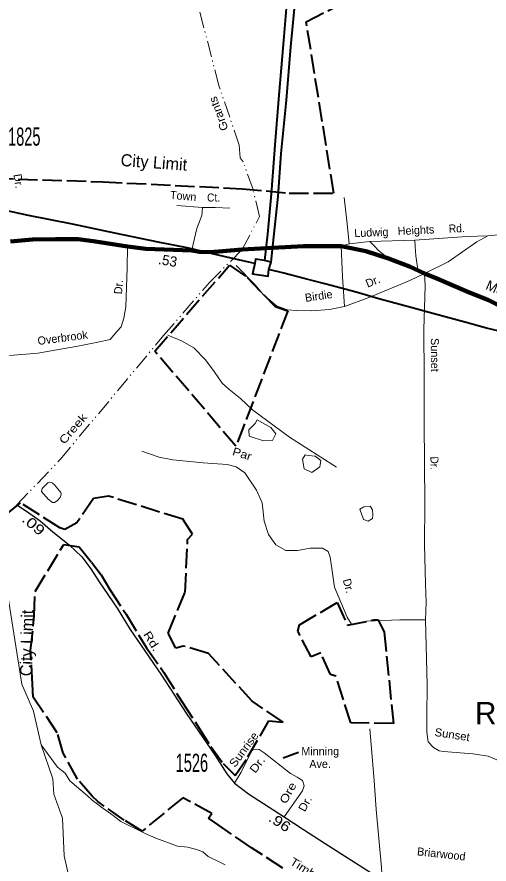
# Model space of a CAD drawing. Extents: x 449235 to 502391, y 194788 to 235774.
# Drawn here: x 472378 to 473548, y 211823 to 213920 of the extents above; entities that cross this region are included whole.
import ezdxf
from ezdxf.enums import TextEntityAlignment as Align

# ---------------------------------------------------------------- set-up
doc = ezdxf.new("R2010")
doc.units = 0
doc.header["$LTSCALE"] = 8
doc.linetypes.add('DASH_DOUBLE_DOT', pattern=[9.2, 5, -1.2, 0.3, -1.2, 0.3, -1.2])
doc.linetypes.add('LONG_DASHED', pattern=[7.5, 6, -1.5])
for name, color, linetype, lineweight in [('10', 7, 'Continuous', 40), ('11', 7, 'Continuous', 13), ('17', 7, 'Continuous', 40), ('29', 7, 'Continuous', 120), ('32', 7, 'Continuous', 25), ('35', 7, 'Continuous', 13), ('49', 7, 'LONG_DASHED', 40), ('56', 7, 'Continuous', 40), ('59', 7, 'DASH_DOUBLE_DOT', 13), ('62', 7, 'Continuous', 13), ('8', 7, 'Continuous', 25)]:
    doc.layers.add(name, color=color, linetype=linetype, lineweight=lineweight)
for name, color, linetype in [('19', 7, 'Continuous'), ('21', 7, 'Continuous'), ('7', 7, 'Continuous'), ('9', 7, 'Continuous')]:
    doc.layers.add(name, color=color, linetype=linetype)

msp = doc.modelspace()

# ---------------------------------------------------------------- linework, layer by layer
at = {"layer": '10'}
msp.add_line((473076.384, 212099.033), (473038.267, 212085.048), dxfattribs=at)
at = {"layer": '29'}
for points in [[(472362.875, 213363.929), (472417.022, 213368.619), (472474.294, 213369.14), (472530.217, 213369.169), (472572.911, 213363.437), (472652.57, 213351.452), (472698.197, 213345.188), (472812.172, 213341.114), (472831.136, 213337.952), (472853.711, 213337.499), (472878.996, 213338.855), (472936.789, 213344.277)], [(472936.789, 213344.277), (473088.497, 213351.959), (473160.682, 213351.991), (473181.508, 213352.513), (473243.201, 213339.568), (473299.432, 213321.851), (473350.898, 213301.887), (473388.364, 213284.9), (473418.993, 213272.357), (473455.141, 213256.726), (473497.682, 213238.247), (473545.442, 213219.569), (473609.181, 213188.296), (473669.171, 213162.028), (473766.421, 213122.025)]]:
    msp.add_lwpolyline(points, dxfattribs=at)
at = {"layer": '32'}
msp.add_lwpolyline([(472378.094, 212711.82), (472402.535, 212696.4), (472435.602, 212672.607), (472467.396, 212645.382), (472508.025, 212613.138), (472539.529, 212583.315), (472561.606, 212553.044), (472581.879, 212521.041), (472626.605, 212455.671), (472659.336, 212403.289), (472695.741, 212350.192), (472736.909, 212289.772), (472797.756, 212195.845), (472869.975, 212091.351), (472898.391, 212045.811), (472917.802, 212023.105), (472952.396, 211996.728), (473040.802, 211939.578), (473088.575, 211908.256), (473142.387, 211873.636), (473283.738, 211783.435)], dxfattribs=at)
at = {"layer": '35'}
msp.add_line((473181.508, 213352.513), (473201.875, 213358.311), dxfattribs=at)
for points in [[(473201.875, 213358.311), (473196.01, 213415.151), (473188.999, 213472.625)], [(472905.644, 213445.838), (472870.306, 213447.65), (472838.039, 213447.508), (472774.715, 213452.752)], [(472838.039, 213447.508), (472836.69, 213428.044), (472824.195, 213396.256), (472814.823, 213357.174), (472812.172, 213341.114)], [(473872.95, 213405.112), (473843.701, 213402.62), (473824.621, 213402.548), (473804.621, 213402.129), (473789.593, 213398.103), (473718.767, 213391.299), (473670.013, 213390.21), (473623.588, 213386.634), (473589.406, 213382.262), (473545.409, 213378.088)], [(473545.409, 213378.088), (473492.972, 213375.854), (473364.173, 213367.415), (473252.573, 213363.539), (473201.875, 213358.311)], [(473545.409, 213378.088), (473517.772, 213362.606), (473446.826, 213313.513), (473388.364, 213284.9)], [(473299.432, 213321.851), (473273.399, 213342.174), (473264.548, 213352.075), (473252.573, 213363.539)], [(473371.802, 213294.232), (473366.595, 213328.625), (473365.554, 213351.033), (473364.173, 213367.415)], [(472652.57, 213351.452), (472651.805, 213298.167), (472648.412, 213201.736), (472643.662, 213173.893), (472636.393, 213152.29), (472627.039, 213142.11), (472609.054, 213120.924), (472579.196, 213114.812), (472529.659, 213104.626), (472429.907, 213087.649), (472360.012, 213081.537)], [(473181.508, 213352.513), (473185.396, 213276.245), (473190.122, 213203.142)], [(473190.122, 213203.142), (473152.67, 213195.192), (473108.976, 213192.352), (473071.524, 213192.92), (473048.488, 213194.576), (473021.25, 213204.23), (472989.472, 213231.488), (472968.014, 213257.58), (472921.808, 213304.073)], [(473388.364, 213284.9), (473352.067, 213267.135), (473248.571, 213224.154), (473190.122, 213203.142)], [(473388.364, 213284.9), (473389.958, 213254.208), (473386.706, 213145.789), (473387.414, 213029.892), (473387.171, 212915.006), (473388.981, 212714.858), (473388.642, 212612.971), (473390.718, 212515.994), (473392.415, 212470.217), (473391.142, 212426.811)], [(473391.142, 212426.811), (473327.413, 212426.811), (473245.18, 212423.725), (473207.148, 212416.524), (473196.869, 212434.011), (473165.004, 212508.075), (473158.837, 212554.365), (473154.725, 212582.139), (473149.585, 212596.54), (473135.195, 212604.77), (473105.386, 212604.77), (473073.521, 212598.598), (473044.74, 212598.598), (473020.07, 212612.999), (473001.568, 212638.716), (472991.289, 212671.633), (472986.149, 212716.894), (472971.758, 212747.754), (472942.977, 212790.958), (472922.014, 212805.777), (472899.4, 212811.949), (472839.782, 212816.063), (472764.745, 212823.264), (472730.824, 212829.436), (472687.653, 212844.866)], [(473391.142, 212426.811), (473394.62, 212266.628), (473394.018, 212188.571), (473394.366, 212149.182), (473397.177, 212125.546), (473410.674, 212110.915), (473424.874, 212103.064), (473435.752, 212101.076), (473507.959, 212095.157), (473546.199, 212089.53), (473572.067, 212078.837), (473593.998, 212063.643), (473614.242, 212038.881), (473652.482, 211998.362), (473678.912, 211966.285), (473705.258, 211941.264), (473771.638, 211857.891)], [(473252.806, 212157.699), (473263.445, 212029.458), (473268.551, 211957.356), (473281.48, 211813.763), (473283.738, 211783.435)], [(472917.802, 212023.105), (472933.726, 212050.031), (472960.632, 212103.884), (472969.967, 212107.181), (472978.753, 212106.082), (472990.833, 212097.839), (473056.177, 212046.734), (473073.199, 212037.942), (473085.829, 212029.149), (473090.222, 212015.961), (473086.378, 212003.872), (473040.802, 211939.578)]]:
    msp.add_lwpolyline(points, dxfattribs=at)
at = {"layer": '49'}
for points in [[(472091.477, 213093.335), (472093.317, 213347.434), (472229.465, 213352.958), (472227.626, 213084.128), (472301.219, 213078.605), (472295.7, 213373.213), (472205.547, 213376.895), (472201.868, 213524.199), (472590.912, 213511.435), (472936.39, 213494.427), (473053.216, 213483.658), (473163.421, 213483.215), (473095.295, 213907.845), (473335.959, 214030.468), (473781.744, 214322.75), (473725.125, 214382.515), (473687.018, 214425.335), (473612.068, 214533.731)], [(473037.118, 211812.098), (472959.893, 211862.877), (472877.303, 211919.802), (472853.039, 211936.066), (472861.343, 211947.992), (472789.582, 211986.921), (472688.39, 211904.063), (472643.997, 211931.64), (472578.893, 211977.286), (472565.121, 211990.604), (472528.324, 212032.954), (472493.367, 212097.399), (472478.371, 212147.765), (472418.415, 212235.996), (472416.661, 212267.67), (472412.414, 212351.498), (472421.46, 212437.039), (472423.406, 212497.219), (472494.438, 212613.61), (472532.624, 212608.262), (472562.973, 212570.304), (472587, 212538.672), (472608.498, 212501.979), (472648.964, 212441.246), (472699.547, 212357.737), (472742.542, 212297.004), (472786.802, 212224.883), (472828.533, 212161.619), (472858.882, 212113.539), (472889.232, 212071.784), (472919.516, 212041.648), (472950.577, 212087.78), (473002.906, 212177.156), (473037.844, 212174.125), (472961.25, 212225.61), (472852.812, 212343.828), (472790.656, 212362.266), (472772.219, 212357.094), (472753.219, 212394.531), (472795.062, 212494.906), (472801.375, 212626.391), (472813.188, 212638.875), (472789.219, 212676.11), (472605.219, 212733.375), (472568.094, 212727.141), (472526.719, 212666.953), (472497.219, 212650.625), (472485.062, 212655.125), (472386.531, 212716.875), (472350.117, 212687.453)]]:
    msp.add_lwpolyline(points, dxfattribs=at)
for points in [[(472905.531, 213305.485), (472948.75, 213274.656), (473017.969, 213202.985), (473049.562, 213192.062), (472920.969, 212857.062), (472720.219, 213092.094)], [(473311.375, 212170.844), (473205.688, 212172.11), (473168.969, 212288.094), (473155.125, 212291.469), (473131.688, 212345.062), (473107.281, 212335.188), (473074.594, 212399.391), (473078.594, 212415), (473172.156, 212469.953), (473197.438, 212414.016), (473262.969, 212426.828), (473273.25, 212426.797), (473288, 212396.875)]]:
    msp.add_lwpolyline(points, close=True, dxfattribs=at)
at = {"layer": '56'}
for points in [[(473066.289, 214194.066), (473061.607, 214134.389), (473050.238, 214000.377), (473038.77, 213861.488), (473027.315, 213726.258), (473018.682, 213612.928), (473007.984, 213481.952), (472999.562, 213382.097), (472991.768, 213316.323)], [(473008.156, 213312.393), (473015.339, 213375.069), (473025.53, 213474.95), (473033.418, 213581.586), (473046.031, 213713.743), (473057.363, 213845.926), (473071.429, 213992.691)], [(472967.842, 213309.426), (472938.09, 213316.004), (472877.38, 213329.916), (472804.476, 213347.002), (472728.548, 213362.38), (472620.978, 213384.374), (472515.859, 213406.929), (472407.119, 213428.337), (472277.711, 213456.201), (472181.09, 213476.754), (472103.87, 213491.549), (472063.815, 213501.384), (472019.467, 213510.087), (471939.869, 213527.918), (471877.951, 213542.403), (471793.463, 213559.723), (471662.226, 213587.623), (471558.375, 213609.543), (471453.867, 213632.146), (471396.704, 213643.486), (471356.624, 213652.102)], [(472991.768, 213316.323), (472969.881, 213319.753), (472967.842, 213309.426)], [(473002.981, 213294.749), (473008.156, 213312.393), (472991.768, 213316.323)], [(472967.842, 213309.426), (472961.958, 213283.867), (473000.868, 213277.715), (473002.981, 213294.749)], [(473626.371, 213129.012), (473542.006, 213149.379), (473491.6, 213163.083), (473409.052, 213185.853), (473357.487, 213199.581), (473275.536, 213221.728), (473219.094, 213238.543), (473141.375, 213258.837), (473090.406, 213271.881), (473040, 213285.585), (473002.981, 213294.749)]]:
    msp.add_lwpolyline(points, dxfattribs=at)
at = {"layer": '59'}
msp.add_lwpolyline([(472282.634, 212623.055), (472378.094, 212711.82), (472485.822, 212824.304), (472741.668, 213130.72), (472855.406, 213262.188), (472936.789, 213344.277), (472979.231, 213425.611), (472963.401, 213492.73), (472938.906, 213560.656), (472931.594, 213570.797), (472929.469, 213601.86), (472878.562, 213749.969), (472823.406, 213964.203), (472824.938, 214053.203), (472863.938, 214110.453), (473073.183, 214246.038), (473264.99, 214349.778), (473316.512, 214385.187)], dxfattribs=at)
at = {"layer": '59', "linetype": 'Continuous'}
msp.add_lwpolyline([(472079.031, 210585.516), (472149.438, 210696.156), (472200.938, 210754.141), (472309.156, 210839), (472350.906, 210902.188), (472427.719, 211103.75), (472477.406, 211196.781), (472499.375, 211298.406), (472503.625, 211407.375), (472521.906, 211448), (472535.938, 211526.766), (472535.344, 211643.844), (472523.156, 211682.094), (472516.75, 211748.266), (472495.094, 211842.75), (472491.438, 211935.875), (472469.5, 211995.344), (472467.656, 212033.406), (472438.406, 212118.031), (472419.5, 212201.453), (472390.25, 212268.094), (472353.062, 212502.938), (472331.125, 212556.422), (472282.634, 212623.055)], dxfattribs=at)
at = {"layer": '62'}
for points in [[(472752.38, 213131.535), (472785.963, 213117.881), (472816.762, 213100.875), (472845.783, 213070.618), (472866.772, 213042.261), (472886.712, 213012.853), (472903.595, 212998.502), (472932.408, 212974.768), (472962.274, 212946.685), (473053.578, 212879.468), (473170.068, 212804.898)], [(472438.406, 212118.031), (472479.332, 212062.843), (472498.11, 212047.362), (472509.5, 212028.453), (472553.057, 211991.291), (472563.87, 211981.932), (472585.188, 211964.688), (472616.469, 211942.719), (472635.688, 211928.312), (472696.062, 211897.844), (472722.688, 211886.344), (472775.969, 211866.969), (472801.5, 211864.016), (472823.344, 211858.703), (472838.656, 211852.735), (472852.281, 211841.047), (472882.5, 211826.422), (472894.562, 211820.703)]]:
    msp.add_lwpolyline(points, dxfattribs=at)
for points in [[(472973.818, 212922.529), (472968.571, 212913.076), (472952.828, 212897.322), (472953.878, 212881.568), (472989.56, 212870.015), (473011.599, 212871.065), (473019.995, 212887.87), (473007.401, 212903.624)], [(473092.408, 212835.356), (473086.111, 212824.853), (473090.309, 212800.697), (473109.199, 212792.294), (473129.139, 212805.948), (473131.238, 212821.702), (473117.595, 212832.205), (473099.754, 212834.305)], [(472465.663, 212766.48), (472459.969, 212767.905), (472454.987, 212766.48), (472440.753, 212752.472), (472439.329, 212745.112), (472455.462, 212725.881), (472463.054, 212719.945), (472466.849, 212717.808), (472471.357, 212717.571), (472478.237, 212721.37), (472485.829, 212730.392), (472487.726, 212737.752), (472487.015, 212742.737), (472480.135, 212751.285), (472471.594, 212761.257)], [(473254.026, 212708.272), (473238.284, 212707.221), (473227.789, 212700.92), (473237.235, 212675.713), (473248.779, 212671.512), (473259.274, 212677.814), (473260.323, 212686.216), (473259.274, 212699.87)]]:
    msp.add_lwpolyline(points, close=True, dxfattribs=at)

# ---------------------------------------------------------------- texts
at = {"layer": '10'}
for s, rotation, p in [('Town', 355.266, (472789.612, 213466.57)), ('Ludwig', 2.386, (473257.001, 213376.197)), ('Heights', 2.743, (473367.618, 213381.695)), ('Dr.', 22.53, (473263.944, 213256.076)), ('Dr.', 86.267, (472639.913, 213250.412)), ('Birdie', 8.496, (473127.549, 213219.125)), ('Overbrook', 7.453, (472492.874, 213115.586)), ('Sunset', 270.35, (473404.258, 213082.913)), ('Dr.', 285.413, (473190.25, 212508.807)), ('Briarwood', 353.722, (473428.999, 211837.737))]:
    msp.add_text(s, height=20, rotation=rotation, dxfattribs=at).set_placement(p, align=Align.CENTER)
for s, rotation, width, p in [('Ct.', 0.252, 0.95, (472865.693, 213462.63)), ('Rd.', 1.958, 0.95, (473468.492, 213386.301)), ('Par', 342.685, 1.15, (472933.509, 212828.589)), ('Dr.', 270.518, 0.95, (473403.078, 212814.791)), ('Sunset', 351.333, 1.05, (473455.518, 212133.24)), ('Sunrise', 53.315, 1.1, (472948.605, 212100.304)), ('Dr.', 53.315, 1.2, (472981.899, 212062.778)), ('Ore', 61.279, 1.25, (473058.697, 211993.918)), ('Dr.', 61.279, 1.1, (473101.168, 211967.377)), ('Timber', 328.121, 1.15, (473093.744, 211797.997))]:
    msp.add_text(s, height=20, rotation=rotation, dxfattribs=dict(at, width=width)).set_placement(p, align=Align.CENTER)
for s, p in [('Minning', (473129.93, 212091.959)), ('Ave.', (473129.655, 212060.47))]:
    msp.add_text(s, height=20, dxfattribs=at).set_placement(p, align=Align.CENTER)
at = {"layer": '11'}
msp.add_text('Dr.', height=20, rotation=278.317, dxfattribs=at).set_placement((472372.359, 213511.89), align=Align.CENTER)
at = {"layer": '11', "width": 1.25}
msp.add_text('Rd.', height=20, rotation=301.725, dxfattribs=at).set_placement((472704.293, 212369.241), align=Align.CENTER)
at = {"layer": '17'}
msp.add_text('.53', height=25, rotation=350.424, dxfattribs=at).set_placement((472750.183, 213304.284), align=Align.CENTER)
for s, rotation, width, p in [('.09', 319.893, 1.3, (472411.634, 212653.084)), ('.96', 327.2, 1.2, (473023.021, 211915.34))]:
    msp.add_text(s, height=25, rotation=rotation, dxfattribs=dict(at, width=width)).set_placement(p, align=Align.CENTER)
at = {"layer": '19'}
for rotation, p in [(355.778, (472716.811, 213544.832)), (88.629, (472417.712, 212369.497))]:
    msp.add_text('City Limit', height=30, rotation=rotation, dxfattribs=at).set_placement(p, align=Align.CENTER)
at = {"layer": '21'}
for s, rotation, width, p in [('Grants', 110.349, 1.1, (472887.333, 213683.532)), ('Creek', 49.328, 1.25, (472525.025, 212893.778))]:
    msp.add_text(s, height=20, rotation=rotation, dxfattribs=dict(at, width=width)).set_placement(p, align=Align.CENTER)
at = {"layer": '7'}
msp.add_text('Mooresville', height=25, rotation=336.062, dxfattribs=at).set_placement((473614.965, 213212.167), align=Align.CENTER)
at = {"layer": '8', "width": 0.6}
for s, p in [('1825', (472396.654, 213601.003)), ('1526', (472811.976, 212050.809))]:
    msp.add_text(s, height=45, dxfattribs=at).set_placement(p, align=Align.CENTER)
at = {"layer": '9'}
msp.add_text('Rowan', height=55, dxfattribs=at).set_placement((473627.878, 212168.865), align=Align.CENTER)

doc.saveas('drawing.dxf')
